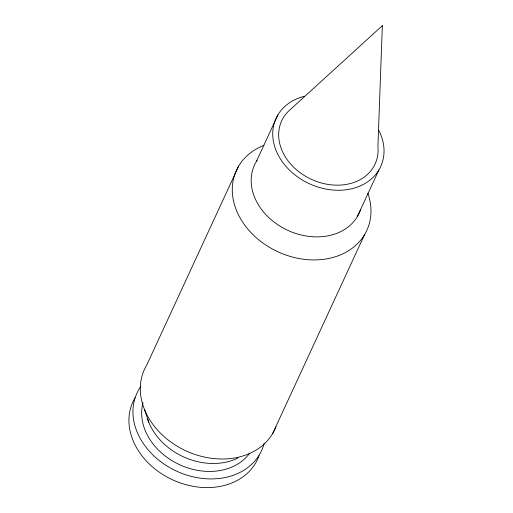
<?xml version="1.0" encoding="UTF-8"?>
<svg xmlns="http://www.w3.org/2000/svg" width="513" height="513" viewBox="0 0 513 513"><rect width="100%" height="100%" fill="white"/><g stroke="black" fill="none" stroke-linecap="round" stroke-linejoin="round"><path stroke-width="0.77" d="M238.737 165.962L146.756 365.032A71.775 56.635 24.8 0 0 184.808 450.324A71.775 56.635 24.8 0 0 275.956 426.797M256.365 161.473L277.911 114.854M357.305 216.672L378.85 170.047M272.531 433.806L364.519 234.736M144.506 409.502L148.821 422.391M264.169 443.219A68.614 54.147 24.8 0 1 176.639 471.178A68.614 54.147 24.8 0 1 140.819 386.462M259.033 455.666A68.614 54.147 24.8 0 1 172.169 479.623A68.614 54.147 24.8 0 1 135.099 397.755M249.28 453.716A59.585 47.023 24.8 0 1 178.434 464.15A59.585 47.023 24.8 0 1 143.063 402.609M238.109 457.942A59.585 47.023 24.8 0 1 147.462 418.627M367.866 193.183A71.775 56.635 24.8 0 1 328.128 258.597A71.775 56.635 24.8 0 1 240.225 218.147A71.775 56.635 24.8 0 1 263.913 145.352M360.62 209.458A57.603 45.452 24.8 0 1 287.024 229.984A57.603 45.452 24.8 0 1 257.154 160.223M378.799 130.289A57.603 45.452 24.8 0 1 352.033 188.675A57.603 45.452 24.8 0 1 278.04 154.772A57.603 45.452 24.8 0 1 304.549 96.271M382.352 25.65L377.908 146.365A51.46 40.61 24.8 0 1 313.481 180.255A51.46 40.61 24.8 0 1 290.249 109.609L382.352 25.65"/></g></svg>
